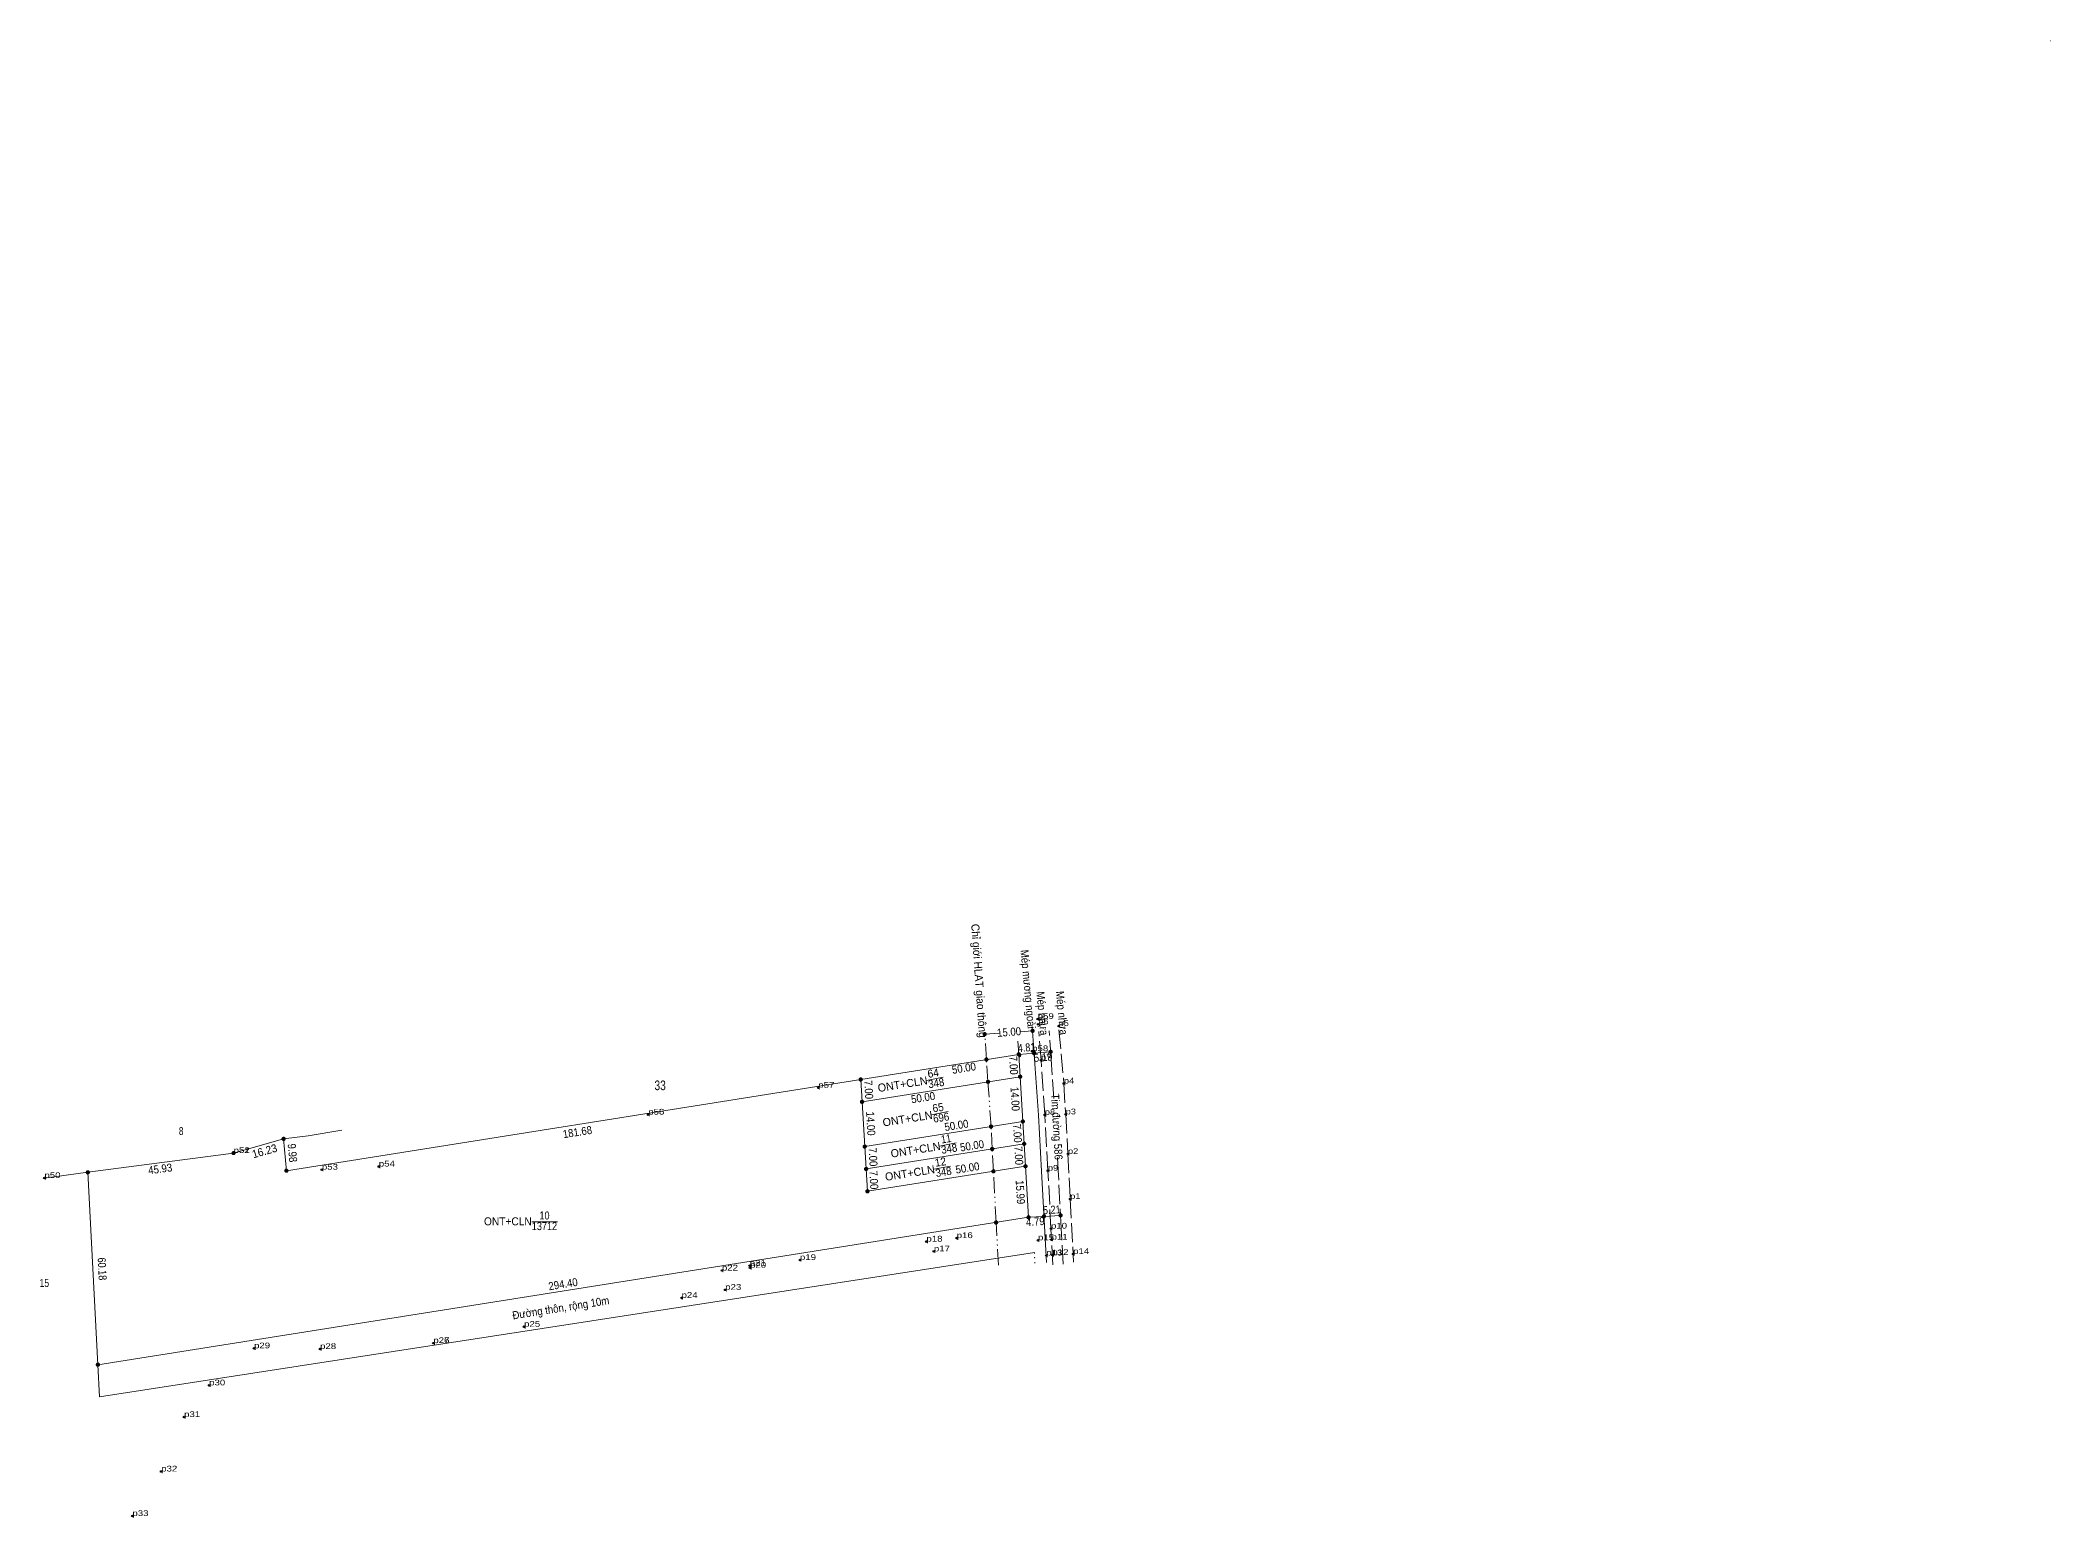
# Model space of a CAD drawing. Header units: metres. Extents: x 542053 to 545555, y 1832668 to 1833706.
# Drawn here: x 544516 to 545144, y 1832668 to 1833130 of the extents above; entities that cross this region are included whole.
import ezdxf
from ezdxf.enums import TextEntityAlignment as Align

# ---------------------------------------------------------------- set-up
doc = ezdxf.new("R2010")
doc.units = ezdxf.units.M
doc.header["$PDMODE"] = 32
doc.header["$PDSIZE"] = 0.5
for name, pattern in [('DASH_DOUBLE_DOT', [9.2, 5, -1.2, 0.3, -1.2, 0.3, -1.2]), ('DOT_DASHED', [7.7, 5, -1.2, 0.3, -1.2]), ('DOTTED', [1.5, 0.3, -1.2]), ('LONG_DASHED', [7.5, 6, -1.5])]:
    doc.linetypes.add(name, pattern=pattern)
for name, color, linetype, lineweight in [('1', 7, 'Continuous', 13), ('10', 7, 'Continuous', 13), ('2', 7, 'Continuous', 13), ('28', 7, 'DASH_DOUBLE_DOT', 13), ('3', 7, 'Continuous', 13), ('63', 7, 'Continuous', 13)]:
    doc.layers.add(name, color=color, linetype=linetype, lineweight=lineweight)
doc.layers.add('12', color=7, linetype='Continuous')
doc.layers.add('7', color=7, linetype='Continuous')

msp = doc.modelspace()

# ---------------------------------------------------------------- hatches: boundary and pattern name
at = {"layer": '28'}
for points in [[(544811.13, 1832819.45, 1), (544810.13, 1832819.45, 1)], [(544826.09, 1832820.49, 1), (544825.09, 1832820.49, 1)], [(544811.67, 1832811.54, 1), (544810.67, 1832811.54, 1)], [(544821.78, 1832813.14, 1), (544820.78, 1832813.14, 1)], [(544826.57, 1832813.52, 1), (544825.57, 1832813.52, 1)], [(544831.74, 1832813.93, 1), (544830.74, 1832813.93, 1)], [(544772.4, 1832805.3, 1), (544771.4, 1832805.3, 1)], [(544822.2, 1832806.15, 1), (544821.2, 1832806.15, 1)], [(544812.16, 1832804.56, 1), (544811.16, 1832804.56, 1)], [(544772.82, 1832798.31, 1), (544771.82, 1832798.31, 1)], [(544592.09, 1832786.74, 1), (544591.09, 1832786.74, 1)], [(544813.12, 1832790.6, 1), (544812.12, 1832790.6, 1)], [(544823.04, 1832792.18, 1), (544822.04, 1832792.18, 1)], [(544576.47, 1832782.32, 1), (544575.47, 1832782.32, 1)], [(544773.66, 1832784.34, 1), (544772.66, 1832784.34, 1)], [(544813.46, 1832783.6, 1), (544812.46, 1832783.6, 1)], [(544823.46, 1832785.19, 1), (544822.46, 1832785.19, 1)], [(544530.94, 1832776.3, 1), (544529.94, 1832776.3, 1)], [(544592.97, 1832776.8, 1), (544591.97, 1832776.8, 1)], [(544774.08, 1832777.35, 1), (544773.08, 1832777.35, 1)], [(544813.84, 1832776.61, 1), (544812.84, 1832776.61, 1)], [(544823.88, 1832778.2, 1), (544822.88, 1832778.2, 1)], [(544774.5, 1832770.36, 1), (544773.5, 1832770.36, 1)], [(544824.85, 1832762.24, 1), (544823.85, 1832762.24, 1)], [(544829.63, 1832762.52, 1), (544828.63, 1832762.52, 1)], [(544834.84, 1832762.84, 1), (544833.84, 1832762.84, 1)], [(544814.7, 1832760.63, 1), (544813.7, 1832760.63, 1)], [(544534.07, 1832716.2, 1), (544533.07, 1832716.2, 1)]]:
    msp.add_hatch(color=256, dxfattribs=at).paths.add_polyline_path(points)

# ---------------------------------------------------------------- linework, layer by layer
at = {"layer": '1'}
msp.add_line((544609.75, 1832789.46), (544599.3, 1832787.71), dxfattribs=at)
for points in [[(544592.47, 1832776.8), (544771.9, 1832805.3), (544821.28, 1832813.14)], [(544599.3, 1832787.71), (544591.59, 1832786.74), (544592.47, 1832776.8)], [(544599.3, 1832787.71), (544591.59, 1832786.74), (544592.47, 1832776.8)], [(544599.3, 1832787.71), (544591.59, 1832786.74), (544592.47, 1832776.8)]]:
    msp.add_lwpolyline(points, dxfattribs=at)
for points in [[(544821.28, 1832813.14), (544821.7, 1832806.15), (544772.32, 1832798.31), (544771.9, 1832805.3)], [(544821.7, 1832806.15), (544822.54, 1832792.18), (544773.16, 1832784.34), (544772.32, 1832798.31)], [(544771.9, 1832805.3), (544772.32, 1832798.31), (544773.16, 1832784.34), (544773.58, 1832777.35), (544774, 1832770.36), (544823.38, 1832778.2), (544824.35, 1832762.24), (544533.57, 1832716.2), (544530.44, 1832776.3), (544575.97, 1832782.32), (544591.59, 1832786.74), (544592.47, 1832776.8)], [(544822.54, 1832792.18), (544822.96, 1832785.19), (544773.58, 1832777.35), (544773.16, 1832784.34)], [(544822.96, 1832785.19), (544823.38, 1832778.2), (544774, 1832770.36), (544773.58, 1832777.35)]]:
    msp.add_lwpolyline(points, close=True, dxfattribs=at)
at = {"layer": '10', "linetype": 'DASH_DOUBLE_DOT'}
for p, q in [((544811.17, 1832811.54), (544810.54, 1832820.77)), ((544812.96, 1832783.6), (544812.62, 1832790.6)), ((544813.34, 1832776.61), (544812.96, 1832783.6))]:
    msp.add_line(p, q, dxfattribs=at)
at = {"layer": '10'}
for p, q in [((544827.41, 1832794.1), (544825.5, 1832821.87)), ((544821.28, 1832813.14), (544820.95, 1832817.25)), ((544821.28, 1832813.14), (544821.7, 1832806.15)), ((544828.37, 1832776.69), (544827.41, 1832794.13)), ((544829.9, 1832748.09), (544828.37, 1832776.69))]:
    msp.add_line(p, q, dxfattribs=at)
at = {"layer": '10', "linetype": 'LONG_DASHED'}
for p, q in [((544831.43, 1832811.57), (544830.73, 1832820.49)), ((544832.27, 1832799.32), (544831.43, 1832811.54)), ((544833.58, 1832776.98), (544833.36, 1832780.97)), ((544834.55, 1832758.88), (544833.58, 1832776.97)), ((544835.16, 1832747.59), (544834.55, 1832758.88))]:
    msp.add_line(p, q, dxfattribs=at)
for points in [[(544831.95, 1832747.42), (544831.34, 1832758.71), (544830.37, 1832776.8), (544829.41, 1832794.24), (544828.23, 1832811.32), (544827.53, 1832820.24)], [(544833.83, 1832820.8), (544835.37, 1832804.04), (544835.93, 1832794.4), (544836.65, 1832782.03), (544837.33, 1832767.95), (544838.4, 1832748.18)]]:
    msp.add_lwpolyline(points, dxfattribs=at)
at = {"layer": '10'}
for points in [[(544771.9, 1832805.3), (544772.32, 1832798.31), (544821.7, 1832806.15), (544822.54, 1832792.18)], [(544772.32, 1832798.31), (544773.16, 1832784.34), (544822.54, 1832792.18), (544822.96, 1832785.19)], [(544575.97, 1832782.32), (544530.44, 1832776.3), (544516.88, 1832774.51)], [(544773.16, 1832784.34), (544773.58, 1832777.35), (544822.96, 1832785.19), (544823.38, 1832778.2), (544824.35, 1832762.24)], [(544773.58, 1832777.35), (544774, 1832770.36), (544823.38, 1832778.2)]]:
    msp.add_lwpolyline(points, dxfattribs=at)
at = {"layer": '10', "linetype": 'DASH_DOUBLE_DOT'}
for points in [[(544812.62, 1832790.6), (544811.66, 1832804.56), (544811.17, 1832811.54)], [(544814.92, 1832747.29), (544814.2, 1832760.63), (544813.34, 1832776.61)]]:
    msp.add_lwpolyline(points, dxfattribs=at)
at = {"layer": '2'}
msp.add_line((544534.09, 1832706.16), (544826.17, 1832751.25), dxfattribs=at)
at = {"layer": '2', "linetype": 'DOTTED'}
msp.add_line((544826.17, 1832751.25), (544826.35, 1832746.82), dxfattribs=at)
at = {"layer": '2'}
msp.add_lwpolyline([(544530.44, 1832776.3), (544533.57, 1832716.2), (544824.35, 1832762.24)], dxfattribs=at)
msp.add_point((544821.63, 1832812.64), dxfattribs=at)
at = {"layer": '28', "linetype": 'Continuous'}
for p, q in [((544810.63, 1832819.45), (544815.22, 1832819.77)), ((544821.59, 1832820.21), (544825.59, 1832820.49)), ((544575.97, 1832782.32), (544591.59, 1832786.74)), ((544533.57, 1832716.2), (544534.09, 1832706.16))]:
    msp.add_line(p, q, dxfattribs=at)
at = {"layer": '28'}
for centre in [(544810.63, 1832819.45), (544825.59, 1832820.49), (544811.17, 1832811.54), (544821.28, 1832813.14), (544826.07, 1832813.52), (544831.24, 1832813.93), (544771.9, 1832805.3), (544821.7, 1832806.15), (544811.66, 1832804.56), (544772.32, 1832798.31), (544591.59, 1832786.74), (544812.62, 1832790.6), (544822.54, 1832792.18), (544575.97, 1832782.32), (544773.16, 1832784.34), (544812.96, 1832783.6), (544530.44, 1832776.3), (544592.47, 1832776.8), (544773.58, 1832777.35), (544813.34, 1832776.61), (544774, 1832770.36), (544824.35, 1832762.24), (544829.13, 1832762.52), (544834.34, 1832762.84), (544814.2, 1832760.63), (544533.57, 1832716.2)]:
    msp.add_circle(centre, 0.5, dxfattribs=at)
at = {"layer": '28', "linetype": 'DOT_DASHED'}
for centre in [(544822.96, 1832785.19), (544823.38, 1832778.2)]:
    msp.add_circle(centre, 0.5, dxfattribs=at)
at = {"layer": '63'}
for p, q in [((544792.47, 1832805), (544797.7, 1832806.02)), ((544794, 1832794.23), (544799.23, 1832795.25)), ((544796.51, 1832784.5), (544801.74, 1832785.52)), ((544794.75, 1832777.24), (544799.98, 1832778.26)), ((544829.13, 1832762.53), (544824.35, 1832762.24)), ((544834.34, 1832762.84), (544829.13, 1832762.52)), ((544669.18, 1832760.85), (544677.2, 1832760.85))]:
    msp.add_line(p, q, dxfattribs=at)
msp.add_lwpolyline([(544831.24, 1832813.93), (544826.07, 1832813.52), (544821.28, 1832813.14)], dxfattribs=at)
at = {"layer": '7'}
for p in [(544827.2, 1832824.19), (544827.35, 1832822.55), (544833.72, 1832821.99), (544825.46, 1832814.13), (544828.23, 1832811.32), (544758.64, 1832802.71), (544835.37, 1832804.04), (544705.51, 1832794.33), (544705.52, 1832794.33), (544829.41, 1832794.24), (544835.93, 1832794.4), (544575.97, 1832782.32), (544575.97, 1832782.31), (544836.65, 1832782.03), (544516.88, 1832774.51), (544603.56, 1832777.11), (544621.35, 1832778.1), (544830.37, 1832776.8), (544837.33, 1832767.95), (544801.88, 1832755.74), (544827.27, 1832755.08), (544831.34, 1832758.71), (544831.52, 1832755.24), (544752.91, 1832748.89), (544792.43, 1832754.67), (544794.76, 1832751.59), (544829.87, 1832750.32), (544831.79, 1832750.47), (544838.26, 1832750.77), (544728.54, 1832745.63), (544737.23, 1832747.11), (544737.33, 1832746.47), (544715.93, 1832737.07), (544729.56, 1832739.59), (544666.73, 1832728.04), (544582.36, 1832721.31), (544602.99, 1832721.1), (544638.37, 1832722.93), (544638.38, 1832722.93), (544568.34, 1832709.74), (544560.51, 1832699.84), (544553.36, 1832682.84), (544544.36, 1832668.92)]:
    msp.add_point(p, dxfattribs=at)

# ---------------------------------------------------------------- texts
at = {"layer": '1'}
for s, width, p in [('ONT+CLN', 0.95, (544661.655, 1832759.74)), ('10', 0.85, (544673.105, 1832761.56)), ('13712', 0.85, (544673.085, 1832758.25))]:
    msp.add_text(s, height=2.5, dxfattribs=dict(at, width=width)).set_placement(p, align=Align.CENTER)
at = {"layer": '12'}
for s, width, p in [('p59', 1.25, (544827.2, 1832824.2)), ('p6', 1.2, (544827.35, 1832822.55)), ('p5', 1.2, (544833.72, 1832821.99)), ('p58', 1.25, (544825.46, 1832814.13)), ('p7', 1.2, (544828.23, 1832811.32)), ('p4', 1.2, (544835.37, 1832804.04)), ('p57', 1.25, (544758.64, 1832802.71)), ('p56', 1.25, (544705.51, 1832794.33)), ('p55', 1.25, (544705.52, 1832794.33)), ('p8', 1.2, (544829.41, 1832794.24)), ('p3', 1.2, (544835.93, 1832794.4)), ('p52', 1.25, (544575.97, 1832782.32)), ('p51', 1.25, (544575.98, 1832782.31)), ('p2', 1.2, (544836.65, 1832782.03)), ('p50', 1.25, (544516.88, 1832774.51)), ('p53', 1.25, (544603.56, 1832777.11)), ('p54', 1.25, (544621.35, 1832778.1)), ('p9', 1.2, (544830.37, 1832776.8)), ('p1', 1.2, (544837.33, 1832767.95)), ('p18', 1.25, (544792.43, 1832754.66)), ('p16', 1.25, (544801.88, 1832755.74)), ('p15', 1.25, (544827.28, 1832755.08)), ('p10', 1.25, (544831.34, 1832758.71)), ('p11', 1.25, (544831.52, 1832755.24)), ('p19', 1.25, (544752.91, 1832748.89)), ('p17', 1.25, (544794.76, 1832751.59)), ('p13', 1.25, (544829.87, 1832750.32)), ('p12', 1.25, (544831.79, 1832750.47)), ('p14', 1.25, (544838.26, 1832750.77)), ('p22', 1.25, (544728.54, 1832745.62)), ('p21', 1.25, (544737.23, 1832747.11)), ('p20', 1.25, (544737.33, 1832746.47)), ('p24', 1.25, (544715.93, 1832737.07)), ('p23', 1.25, (544729.56, 1832739.59)), ('p27', 1.25, (544638.37, 1832722.93)), ('p26', 1.25, (544638.38, 1832722.94)), ('p25', 1.25, (544666.73, 1832728.04)), ('p29', 1.25, (544582.36, 1832721.31)), ('p28', 1.25, (544602.99, 1832721.1)), ('p30', 1.25, (544568.34, 1832709.74)), ('p31', 1.25, (544560.51, 1832699.84)), ('p32', 1.25, (544553.36, 1832682.84)), ('p33', 1.25, (544544.36, 1832668.92))]:
    msp.add_text(s, height=1.8, dxfattribs=dict(at, width=width)).set_placement(p)
at = {"layer": '2', "width": 0.8}
msp.add_text('33', height=3, dxfattribs=at).set_placement((544709.235, 1832801.97), align=Align.CENTER)
at = {"layer": '28'}
for s, rotation, width, p in [('Chỉ giới HLAT giao thông', 273.945, 0.95, (544807.635, 1832836.056)), ('Mép mương ngoài', 275.25, 0.9, (544822.941, 1832833.394)), ('Mép nhựa', 275.25, 0.9, (544827.41, 1832825.844)), ('Mép nhựa', 275.25, 0.9, (544833.49, 1832825.974)), ('15.00', 4.52, 0.9, (544818.336, 1832818.884)), ('Tim đường 586', 273.151, 0.9, (544831.943, 1832790.474))]:
    msp.add_text(s, height=2.5, rotation=rotation, dxfattribs=dict(at, width=width)).set_placement(p, align=Align.CENTER)
at = {"layer": '3'}
msp.add_text('.', height=1.92, dxfattribs=at).set_placement((545143.574, 1833129.66), align=Align.CENTER)
at = {"layer": '63'}
for s, rotation, width, p in [('7.00', 273.439, 0.9, (544818.423, 1832809.655)), ('4.81', 4.536, 0.85, (544823.806, 1832814.049)), ('5.19', 4.534, 0.9, (544828.966, 1832811.009)), ('64', 9.021, 0.95, (544794.729, 1832806.049)), ('348', 9.021, 0.9, (544795.684, 1832802.951)), ('50.00', 9.021, 0.9, (544804.319, 1832807.63)), ('7.00', 273.439, 0.9, (544773.163, 1832802.035)), ('50.00', 9.021, 0.9, (544791.579, 1832798.42)), ('14.00', 273.441, 0.9, (544818.902, 1832799.14)), ('14.00', 273.441, 0.9, (544773.792, 1832791.46)), ('65', 9.021, 0.95, (544796.254, 1832795.282)), ('696', 9.021, 0.9, (544797.214, 1832792.177)), ('181.68', 9.025, 0.9, (544683.584, 1832787.652)), ('11', 9.021, 0.85, (544798.769, 1832785.547)), ('50.00', 9.021, 0.9, (544801.999, 1832789.76)), ('7.00', 273.439, 0.9, (544819.623, 1832788.425)), ('16.23', 15.8, 0.95, (544585.985, 1832781.738)), ('9.98', 275.059, 0.9, (544593.124, 1832782.26)), ('7.00', 273.439, 0.9, (544774.513, 1832781.015)), ('12', 9.021, 0.95, (544797.004, 1832778.288)), ('348', 9.021, 0.9, (544799.724, 1832782.451)), ('50.00', 9.021, 0.9, (544806.869, 1832783.38)), ('7.00', 273.439, 0.9, (544820.043, 1832781.435)), ('45.93', 7.532, 0.9, (544553.191, 1832776.139)), ('7.00', 273.439, 0.9, (544774.753, 1832773.845)), ('348', 9.021, 0.9, (544797.964, 1832775.191)), ('50.00', 9.021, 0.9, (544805.429, 1832776.45)), ('15.99', 273.478, 0.9, (544820.524, 1832770.021)), ('4.79', 3.472, 0.9, (544826.504, 1832759.664)), ('5.21', 3.515, 0.85, (544831.653, 1832763.348)), ('60.18', 272.981, 0.85, (544533.68, 1832746.065)), ('294.40', 8.997, 0.9, (544679.09, 1832740.147)), ('Đường thôn, rộng 10m', 8.997, 0.9, (544678.385, 1832732.727))]:
    msp.add_text(s, height=2.5, rotation=rotation, dxfattribs=dict(at, width=width)).set_placement(p, align=Align.CENTER)
for p in [(544785.179, 1832802.594), (544786.709, 1832791.824), (544789.219, 1832782.094), (544787.459, 1832774.834)]:
    msp.add_text('ONT+CLN', height=2.5, rotation=9.021, dxfattribs=at).set_placement(p, align=Align.CENTER)
for s, width, p in [('8', 0.75, (544559.595, 1832787.94)), ('15', 0.8, (544516.84, 1832740.49))]:
    msp.add_text(s, height=2.5, dxfattribs=dict(at, width=width)).set_placement(p, align=Align.CENTER)

doc.saveas('drawing.dxf')
